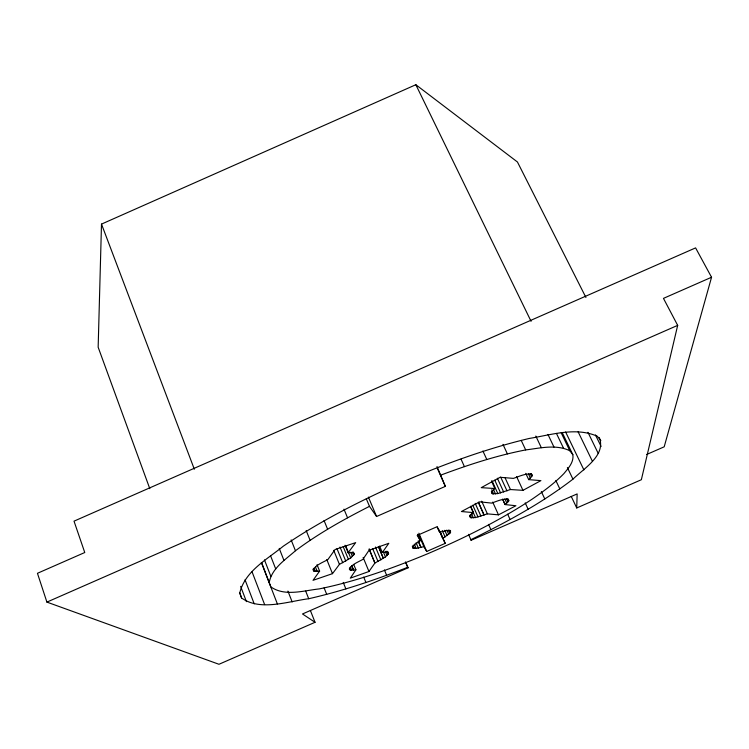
<?xml version="1.0" encoding="UTF-8"?>
<svg xmlns="http://www.w3.org/2000/svg" width="749" height="749" viewBox="0 0 749 749"><rect width="100%" height="100%" fill="white"/><g stroke="black" fill="none" stroke-linecap="round" stroke-linejoin="round"><path stroke-width="1.12" d="M562.237 432.632L572.863 454.727C573.987 462.273 568.304 468.247 563.885 473.621C554.316 483.442 543.222 491.569 531.93 499.293C499.049 520.911 463.64 538.381 427.501 553.829C392.401 568.379 356.421 581.346 319.111 588.929C303.542 590.605 284.817 596.738 270.866 586.898L261.644 562.649M585.924 297.465L517.447 161.999L415.845 84.721L101.499 224.101L98.156 347.227L149.8 488.666M310.395 610.519L315.039 622.297L218.97 664.279L46.906 602.102L37.45 573.294L84.759 552.519L74.02 521.154L695.596 247.891L711.55 277.252L663.464 298.374L677.676 325.366L641.35 479.734L576.73 507.962L577.151 493.919L471.112 540.272L468.509 534.337M473.508 512.616L470.578 515.284L469.969 516.323L470.531 517.653L475.493 517.568L487.384 513.861L498.488 514.853L515.902 505.744L505.069 504.564L502.682 499.246L505.069 504.564L508.805 500.819L508.44 499.405C502.654 498.328 496.933 501.362 491.541 503.103L479.744 501.821L461.421 511.53L473.508 512.616L470.662 506.249M269.247 582.282C271.999 568.173 285.397 559.672 295.452 550.758C318.531 533.457 343.81 519.394 369.482 506.352L376.578 516.492L445.355 486.373L437.013 466.552M711.55 277.252L664.194 446.816L646.546 454.531M445.224 543.362L442.753 538.4L449.906 533.241L450.589 530.891L446.919 530.498L439.663 532.193L436.957 526.762L417.202 535.413L420.311 540.656L414.038 545.029L412.559 547.875L416.182 548.455L423.868 546.667L426.705 551.461L445.224 543.362L440.543 532.651M471.112 540.272L470.878 539.683C506.408 522.268 541.508 503.365 572.938 479.163C583.714 468.481 606.25 455.439 599.312 437.547M353.706 564.437L355.915 569.802L350.307 578.153L368.967 571.496L374.903 563.051L385.454 556.947L388.572 553.502L387.748 552.285L386.465 552.079L382.327 552.5L379.631 546.077M317.042 564.699L319.617 571.122L313.026 580.325L332.49 573.659L339.428 564.371L350.71 557.968L354.24 554.194L353.556 552.781L352.302 552.481L348.107 552.762L345.027 545.244M525.761 473.349L528.691 479.632L532.277 475.699L531.65 474.248C525.367 473.228 519.235 476.42 513.421 478.386L500.098 477.291L481.251 487.655L494.864 488.535L491.494 481.13M382.327 552.5L388.797 543.306L369.032 550.262L362.919 559.363C358.219 562.087 352.124 564.063 349.324 569.006L350.335 570.129L355.915 569.802M348.107 552.762L355.681 542.622L335.056 549.541L327.856 559.597C322.716 562.462 316.256 564.634 313.091 569.895L313.981 571.225L319.617 571.122M494.864 488.535L492.037 491.335L491.522 492.411L492.346 493.769L497.851 493.582L510.472 489.537L522.961 490.342L540.9 480.633L528.691 479.632M46.906 602.102L677.676 325.366M405.799 562.452L408.074 567.817L302.493 613.965L315.039 622.297M239.483 592.487L241.553 597.955C260.175 611.446 288.019 601.372 308.71 598.732C342.518 591.055 375.427 579.876 407.699 567.302L408.074 567.817M440.805 475.1C468.471 464.783 496.643 455.542 525.686 449.924C540.113 448.164 556.03 444.091 569.792 450.729L572.863 454.727M600.857 440.702L597.327 436.264C575.794 426.752 551.32 434.888 529.281 438.446C485.118 448.951 442.416 464.801 400.79 482.768C360.072 500.903 320.104 521.117 283.216 546.246C267.178 559.353 245.007 571.141 239.83 592.749L241.553 597.955M595.455 434.926L601.091 446.451M587.946 432.323L598.198 453.342M415.845 84.721L531.069 321.312M578.106 431.78L592.384 461.206M565.626 431.986L583.883 469.876M561.188 432.828L569.792 450.729M556.423 433.39L563.501 448.145M567.396 467.554L572.938 479.163M547.94 434.429L553.979 447.087M571.272 496.484L576.73 507.962M535.816 436.049L541.312 447.668M555.833 480.484L559.831 488.919M521.229 440.421L525.686 449.924M541.349 491.606L544.804 498.993M531.284 473.593L532.277 475.699M530.17 473.64L531.659 476.813M528.466 473.902L530.451 478.134M502.954 444.344L507.373 453.875M516.595 476.589L522.961 490.342M525.208 502.888L528.139 509.245M505.098 477.862L510.472 489.537M500.678 477.104L507.007 490.885M507.831 498.694L508.805 500.819M497.364 478.237L503.684 492.037M506.652 498.703L508.103 501.886M482.899 450.982L486.784 459.465M504.901 498.89L506.848 503.15M494.771 480.184L500.604 492.945M507.672 514.207L510.097 519.525M492.018 480.811L497.851 493.582M493.085 488.629L495.51 493.947M491.719 489.743L493.657 494.003M491.381 491.644L492.346 493.769M492.702 502.102L498.488 514.853M481.682 501.193L487.384 513.861M461.038 459.137L464.399 466.599M488.526 524.384L490.923 529.712M478.339 502.336L484.088 515.106L478.489 502.289M475.203 503.375L480.942 516.164M472.788 505.257L478.049 516.997M470.728 506.923L475.493 517.568M471.43 513.617L473.34 517.877M470.241 514.713L471.664 517.905M469.576 515.518L470.531 517.653M437.322 468.256L445.355 486.373M449.69 530.123L450.626 532.267M448.501 530.039L449.906 533.241M446.844 530.095L448.726 534.374M444.766 530.292L447.106 535.629M442.284 530.554L445.103 536.986M439.036 529.88L442.753 538.4L439.541 530.966M437.35 526.903L439.663 532.193M418.841 533.204L426.705 551.461M418.813 534.917L423.868 546.667M417.577 534.29L420.311 540.656M418.195 541.059L420.966 547.5L418.27 541.05M416.079 542.744L418.382 548.109M414.347 544.158L416.182 548.455M413.074 545.319L414.45 548.53M412.306 546.19L413.223 548.334M405.415 561.919L407.699 567.302M368.396 497.093L376.578 516.492M366.308 498.815L369.482 506.352M387.673 551.348L388.572 553.502M386.737 551.227L388.104 554.457M385.239 551.32L387.046 555.627M383.198 551.554L385.454 556.947M378.404 546.555L383.376 558.398L378.507 546.517M375.474 547.013L380.876 559.934M384.387 569.914L386.634 575.298M372.637 548.586L378.02 561.497M369.117 549.186L374.903 563.051L369.229 548.98M343.978 509.161L347.555 517.793M363.143 557.434L368.967 571.496M353.35 552.041L354.24 554.194M363.714 577.142L365.943 582.544M352.311 552.032L353.65 555.271M350.682 552.21L352.461 556.535M345.832 546.077L350.71 557.968M343.154 546.555L348.463 559.512M350.373 567.049L351.702 570.298M349.455 567.976L350.335 570.129M340.018 547.051L345.776 561.123M336.994 548.689L342.733 562.761M324.064 520.536L327.594 529.206M333.717 550.337L339.428 564.371M343.239 582.422L345.879 588.929M326.807 559.587L332.49 573.659M306.172 530.517L310.095 540.291M324.102 587.843L326.704 594.36M315.488 567.105L317.23 571.44M314.028 568.219L315.329 571.478M313.11 569.053L313.981 571.225M291.146 539.907L295.452 550.758M305.695 591.12L308.71 598.732M279.227 548.399L283.937 560.374M287.925 591.092L292.166 601.953M270.623 555.908L275.707 568.931M264.472 559.906L270.82 576.271M261.335 562.48L277.373 603.928M252.057 571.833L264.622 604.583M245.045 579.782L254.211 603.844M240.635 586.373L246.43 601.644M101.499 224.101L194.328 469.22M353.575 570.186L351.805 565.86L353.575 570.186"/></g></svg>
